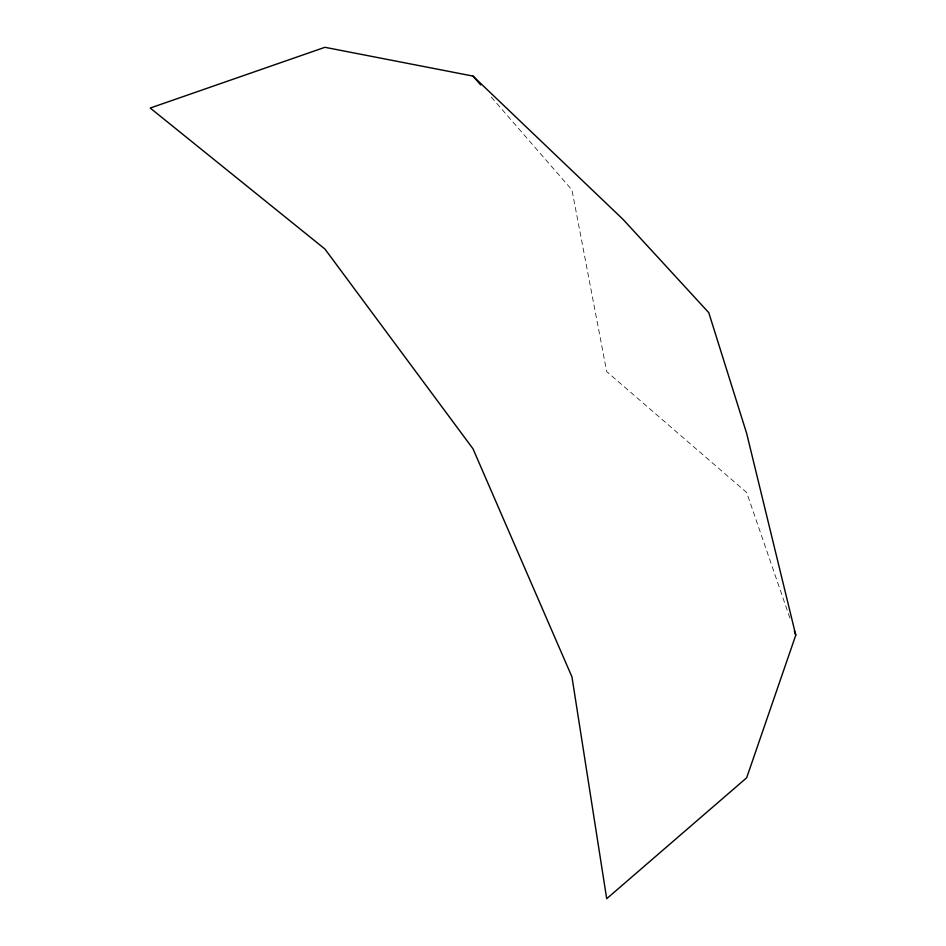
<?xml version="1.0" encoding="UTF-8"?>
<svg xmlns="http://www.w3.org/2000/svg" width="946" height="946" viewBox="0 0 946 946"><rect width="100%" height="100%" fill="white"/><g stroke="black" fill="none" stroke-linecap="round" stroke-linejoin="round"><path stroke-width="0.71" stroke-dasharray="4.73 3.55" d="M491.258 97.083L571.963 189.933L606.705 371.601L746.666 492.523L790.052 618.53"/><path stroke-width="1.42" d="M795.775 635.156L746.666 777.789L606.705 898.7L571.963 676.922L473 448.794L324.916 249.023L150.225 108.045L324.916 47.3L473 76.082L623.142 219.484L708.779 312.677L746.666 433.434L795.775 635.156L794.344 630.994M473 76.082L480.686 84.927"/></g></svg>
